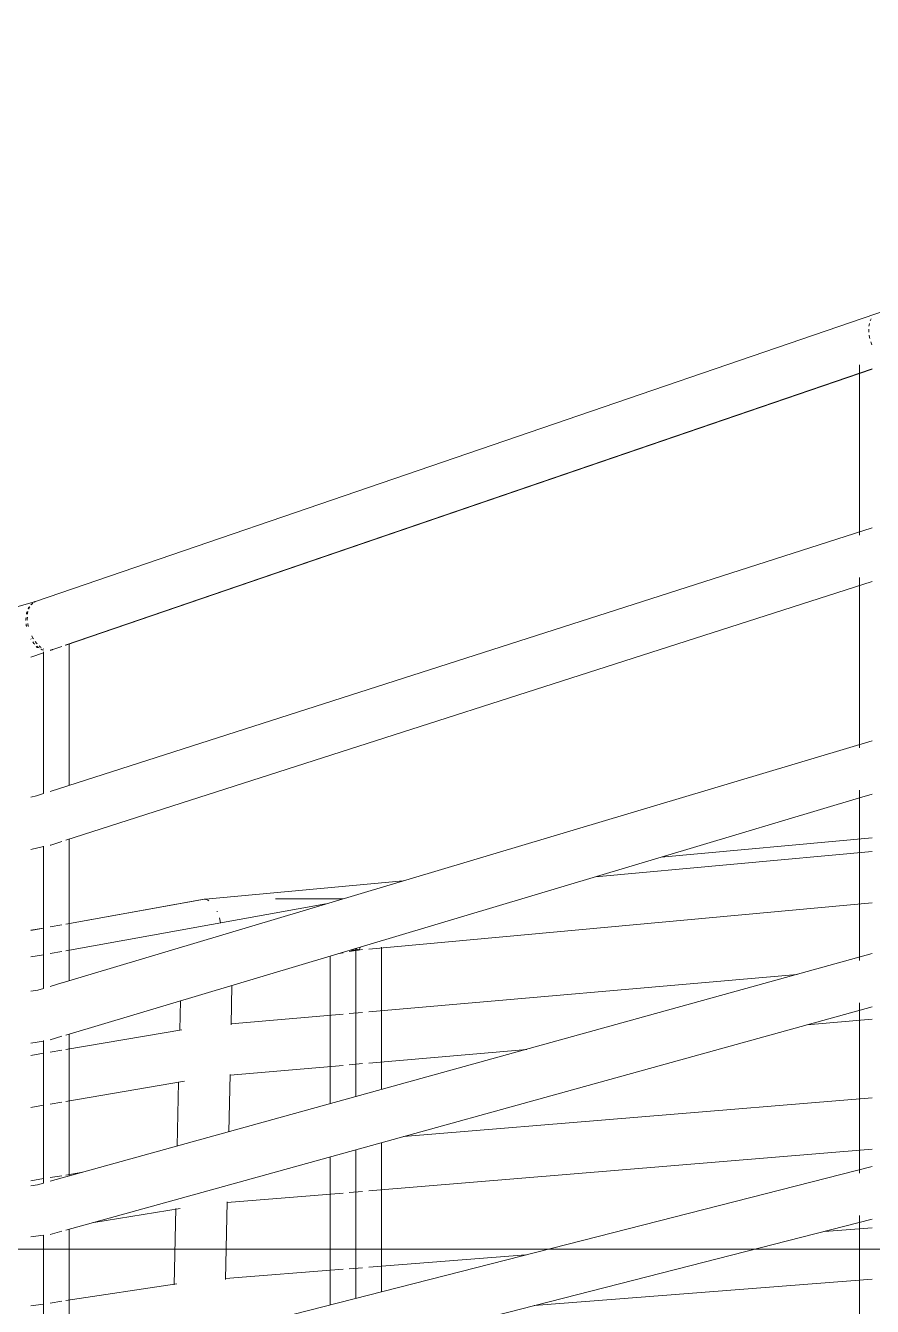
# Model space of a CAD drawing. Header units: millimetres. Extents: x 886808 to 1650903, y -1008069 to 230892.
# Drawn here: x 1019029 to 1019525, y -558334 to -557584 of the extents above; entities that cross this region are included whole.
import ezdxf
from ezdxf.xclip import XClip

# ---------------------------------------------------------------- set-up
doc = ezdxf.new("R2010")
doc.units = ezdxf.units.MM
doc.header["$XCLIPFRAME"] = 0
doc.layers.get('0').update_dxf_attribs({"lineweight": 0})
doc.layers.add('0.NETMANHNHAT-0.05', color=251, linetype='Continuous', lineweight=0)
doc.layers.add('A_Dim', color=8, linetype='Continuous', lineweight=5)

# ---------------------------------------------------------------- blocks, each defined once
blk = doc.blocks.new('A$C14C457CE')
for p, q in [((7885.77, 3466.57), (8869.92, 3129.31)), ((8380.94, 3294.91), (8381.44, 3294.08)), ((8381.44, 3294.08), (8381.55, 3293.66)), ((8381.95, 3292.16), (8382.23, 3291.09)), ((8382.23, 3291.09), (8382.25, 3290.59)), ((8382.38, 3287.6), (8382.31, 3287.06)), ((8382.33, 3288.85), (8382.38, 3287.6)), ((8380.76, 3280.11), (8380.52, 3279.61)), ((8381.16, 3281.45), (8380.76, 3280.11)), ((8381.88, 3283.85), (8381.72, 3283.32)), ((8382.06, 3285.19), (8381.88, 3283.85)), ((8852.68, 3103.66), (8380.29, 3265.55)), ((8380.29, 3265.46), (8852.2, 3103.74)), ((8387.79, 3262.98), (8387.79, 3267.98)), ((8387.79, 3262.89), (8387.79, 3262.98)), ((8387.79, 3168.18), (8387.79, 3262.89)), ((8380.29, 3172.45), (8861.31, 3018.11)), ((8387.79, 3043.65), (8387.79, 3143.3)), ((8380.29, 3140.94), (8852.2, 2989.53)), ((8868.77, 3129.66), (8870.58, 3129.03)), ((8869.92, 3129.31), (8869.97, 3129.3)), ((8869.97, 3129.3), (8869.99, 3129.29)), ((8869.99, 3129.29), (8870.14, 3129.26)), ((8870.14, 3129.26), (8870.22, 3129.24)), ((8870.22, 3129.24), (8870.25, 3129.23)), ((8870.25, 3129.23), (8870.35, 3129.2)), ((8870.35, 3129.2), (8870.58, 3129.09)), ((8870.58, 3129.09), (8870.71, 3128.99)), ((8870.58, 3129.09), (9285, 3012.9)), ((8870.58, 3129.03), (8870.71, 3128.99)), ((8870.71, 3128.99), (8870.81, 3128.89)), ((8870.81, 3128.89), (8870.86, 3128.87)), ((8871.52, 3128.29), (8871.61, 3128.27)), ((8871.61, 3128.27), (8871.65, 3128.21)), ((8871.65, 3128.21), (8871.69, 3128.19)), ((8871.69, 3128.19), (8871.79, 3128.16)), ((8871.79, 3128.16), (8872.12, 3127.9)), ((8872.12, 3127.9), (8872.22, 3127.84)), ((8872.22, 3127.84), (8872.24, 3127.81)), ((8872.03, 3127.63), (8872.1, 3127.56)), ((8872.1, 3127.56), (8872.15, 3127.44)), ((8872.24, 3127.81), (8872.3, 3127.73)), ((8872.37, 3127.71), (8872.46, 3127.64)), ((8872.46, 3127.64), (8872.61, 3127.38)), ((8872.61, 3127.38), (8872.65, 3127.32)), ((8873.34, 3126.17), (8873.84, 3125.34)), ((8873.44, 3126.23), (8873.99, 3125.5)), ((8873.84, 3125.34), (8873.95, 3124.91)), ((8873.99, 3125.5), (8874.21, 3124.93)), ((8874.35, 3123.42), (8874.63, 3122.35)), ((8874.63, 3122.35), (8874.66, 3121.85)), ((8874.8, 3123.41), (8875.16, 3122.46)), ((8875.16, 3122.46), (8875.26, 3121.79)), ((8874.28, 3115.11), (8874.12, 3114.57)), ((8874.46, 3116.45), (8874.28, 3115.11)), ((8874.78, 3118.86), (8874.71, 3118.32)), ((8874.73, 3120.11), (8874.78, 3118.86)), ((8874.92, 3115.11), (8875.44, 3115.11)), ((8875.44, 3115.11), (8875.32, 3114.61)), ((8875.51, 3116.31), (8875.44, 3115.11)), ((8875.5, 3120.03), (8875.66, 3118.91)), ((8875.66, 3118.91), (8875.62, 3118.2)), ((8870.15, 3105.95), (8869.4, 3104.88)), ((8871.54, 3105.68), (8870.88, 3104.72)), ((8871.49, 3107.87), (8871.2, 3107.45)), ((8872.09, 3109.13), (8871.49, 3107.87)), ((8872.69, 3107.37), (8872.57, 3107.19)), ((8850.19, 3021.68), (8850.19, 3104.43)), ((8859.81, 3101.13), (8854.59, 3103.01)), ((8854.59, 3102.92), (8859.81, 3101.13)), ((8859.92, 3101.12), (8859.81, 3101.13)), ((8859.96, 3101.1), (8859.92, 3101.12)), ((8860.16, 3100.98), (8859.96, 3101.1)), ((8860.52, 3100.98), (8859.96, 3101.1)), ((8860.87, 3100.86), (8860.16, 3100.98)), ((8860.38, 3100.94), (8860.23, 3101.04)), ((8860.38, 3100.94), (8861.31, 3100.58)), ((8861.31, 3100.71), (8860.52, 3100.98)), ((8865.41, 3101.65), (8865.19, 3101.52)), ((8865.19, 3016.86), (8865.19, 3099.73)), ((8865.19, 3099.24), (8872.69, 3096.66)), ((8865.34, 3100.86), (8865.21, 3100.82)), ((8865.34, 3100.86), (8865.37, 3100.85)), ((8865.72, 3100.92), (8865.37, 3100.85)), ((8866.57, 3101.38), (8865.72, 3100.92)), ((8866.02, 3100.98), (8865.9, 3100.96)), ((8866.73, 3101.33), (8866.02, 3100.98)), ((8867.02, 3102.58), (8866.66, 3102.37)), ((8866.82, 3101.37), (8866.73, 3101.33)), ((8867.87, 3103.4), (8867.02, 3102.58)), ((8868.41, 3102.38), (8867.91, 3102.11)), ((8869.19, 3103.12), (8868.41, 3102.38)), ((8868.97, 3102.44), (8868.88, 3102.4)), ((8869.64, 3103.02), (8868.97, 3102.44)), ((8869.4, 3104.88), (8869.06, 3104.55)), ((8870.88, 3104.72), (8870.42, 3104.28)), ((8854.37, 2905.98), (8380.29, 3047.74)), ((8387.79, 3014.23), (8380.29, 3016.47)), ((8387.79, 2919.02), (8387.79, 3018.84)), ((8865.19, 3016.86), (8869.35, 3015.53)), ((8869.35, 3015.53), (8872.69, 3014.77)), ((8503.91, 2979.51), (8387.79, 3014.23)), ((8503.91, 2979.51), (8380.29, 2990.85)), ((8850.19, 2907.23), (8850.19, 2990.17)), ((8854.59, 2988.76), (8861.03, 2986.69)), ((8861.03, 2986.69), (8861.31, 2986.63)), ((8865.19, 2902.75), (8865.19, 2986.07)), ((8865.19, 2985.74), (8872.69, 2984.03)), ((8542.28, 2968.03), (8380.29, 2982.9)), ((8850.19, 2875.96), (8503.91, 2979.51)), ((8770.5, 2955.05), (8654.77, 2965.67)), ((8675, 2925.74), (8380.29, 2952.78)), ((8690.08, 2955.11), (8729.56, 2955.11)), ((8852.2, 2924.8), (8699.99, 2952.15)), ((8763.56, 2947.61), (8763.7, 2947.86)), ((8768.47, 2953.97), (8769.11, 2954.43)), ((8769.11, 2954.43), (8769.21, 2954.46)), ((8769.21, 2954.6), (8769.21, 2954.46)), ((8769.21, 2954.46), (8769.24, 2954.46)), ((8769.6, 2954.57), (8770.5, 2955.05)), ((8770.32, 2954.73), (8771.17, 2954.94)), ((8770.5, 2955.05), (8771.07, 2955)), ((8771.07, 2955), (8852.2, 2940.43)), ((8852.2, 2940.38), (8771.17, 2954.94)), ((8761.69, 2941.06), (8762.27, 2943.95)), ((8762.27, 2943.95), (8762.29, 2943.99)), ((8854.59, 2940), (8861.31, 2938.79)), ((8861.31, 2938.74), (8854.59, 2939.95)), ((8865.19, 2938.09), (8872.69, 2936.75)), ((8872.69, 2936.7), (8865.19, 2938.05)), ((8667.5, 2926.82), (8667.5, 2843.47)), ((8681.21, 2925.17), (8678.62, 2925.41)), ((8680.33, 2925.68), (8679.71, 2926.94)), ((8680.87, 2925.37), (8680.33, 2925.68)), ((8682.17, 2925.68), (8680.87, 2925.37)), ((8681.16, 2925.17), (8680.87, 2925.37)), ((8682.17, 2925.68), (8681.21, 2925.17)), ((8682.46, 2926.12), (8682.17, 2925.68)), ((8682.5, 2925.77), (8682.17, 2925.68)), ((8682.5, 2926.11), (8682.5, 2925.77)), ((8682.5, 2926.11), (8682.5, 2839.31)), ((8682.6, 2925.79), (8682.5, 2925.77)), ((8682.5, 2925.11), (8682.5, 2925.77)), ((8682.88, 2925.99), (8682.6, 2925.79)), ((8380.29, 2923.08), (8861.31, 2789.74)), ((8686.38, 2924.24), (8681.21, 2925.17)), ((8682.5, 2925.11), (8685.83, 2925.11)), ((8692.32, 2923.17), (8690, 2923.59)), ((8697.5, 2921.62), (8697.5, 2835.15)), ((8861.31, 2923.17), (8854.59, 2924.37)), ((8872.69, 2921.12), (8865.19, 2922.47)), ((8675, 2889), (8424.31, 2910.88)), ((8755.49, 2881.37), (8754.99, 2904.43)), ((8861.31, 2903.91), (8854.59, 2905.92)), ((8785.57, 2878.3), (8785.19, 2895.4)), ((8868.51, 2901.75), (8865.19, 2902.75)), ((8872.69, 2901.02), (8868.51, 2901.75)), ((8380.29, 2891.97), (8852.2, 2761.16)), ((8387.79, 2794.45), (8387.79, 2894.21)), ((8686.38, 2888), (8678.62, 2888.68)), ((8418.65, 2881.33), (8380.29, 2884.68)), ((8755.48, 2881.97), (8690, 2887.69)), ((8852.2, 2866.94), (8784.26, 2878.53)), ((8850.19, 2792.82), (8850.19, 2875.96)), ((8852.2, 2875.37), (8850.19, 2875.96)), ((8861.31, 2872.64), (8854.59, 2874.65)), ((8675, 2858.96), (8582.48, 2867.03)), ((8861.31, 2865.38), (8854.59, 2866.53)), ((8865.19, 2788.67), (8865.19, 2872.12)), ((8872.69, 2870.57), (8865.19, 2871.88)), ((8686.38, 2857.96), (8678.62, 2858.64)), ((8872.69, 2863.44), (8865.19, 2864.72)), ((8756.14, 2851.88), (8690, 2857.65)), ((8756.87, 2818.69), (8756.13, 2852.31)), ((8852.2, 2836.53), (8782.8, 2848.37)), ((8787.06, 2810.33), (8786.24, 2847.78)), ((8380.29, 2838.65), (8654.61, 2815.93)), ((8861.31, 2834.97), (8854.59, 2836.12)), ((8872.69, 2833.03), (8865.19, 2834.31)), ((8380.29, 2808.55), (8675, 2784.14)), ((8667.5, 2812.35), (8667.5, 2725.05)), ((8682.5, 2808.2), (8682.5, 2721.22)), ((8380.29, 2798.4), (8861.31, 2675.56)), ((8697.5, 2804.04), (8697.5, 2717.39)), ((8842.33, 2795), (8852.2, 2793.41)), ((8854.59, 2793.02), (8861.31, 2791.94)), ((8865.19, 2791.31), (8872.69, 2790.1)), ((8678.62, 2783.84), (8686.38, 2783.19)), ((8690, 2782.89), (8757.78, 2777.28)), ((8865.19, 2788.67), (8868.88, 2787.65)), ((8868.88, 2787.65), (8872.69, 2787.17)), ((8758.76, 2732.27), (8757.77, 2777.69)), ((8387.79, 2669.89), (8387.79, 2769.67)), ((8785.22, 2773.87), (8835.87, 2765.68)), ((8788.84, 2729.06), (8787.86, 2773.8)), ((8380.29, 2767.48), (8852.2, 2646.97)), ((8408.25, 2760.34), (8380.29, 2762.53)), ((8850.19, 2678.4), (8850.19, 2761.71)), ((8854.59, 2760.49), (8861.31, 2758.63)), ((8865.19, 2674.57), (8865.19, 2758.13)), ((8865.19, 2758.12), (8872.69, 2757.2)), ((8675, 2739.42), (8582.99, 2746.63)), ((8686.38, 2738.53), (8678.62, 2739.13)), ((8758.75, 2732.85), (8690, 2738.24)), ((8578.19, 2716.94), (8380.29, 2732.46)), ((8852.2, 2719.86), (8787.32, 2729.77)), ((8861.31, 2718.47), (8854.59, 2719.49)), ((8872.69, 2716.73), (8865.19, 2717.87))]:
    blk.add_line(p, q)

msp = doc.modelspace()

# ---------------------------------------------------------------- linework, layer by layer
at = {"layer": '0.NETMANHNHAT-0.05', "transparency": 33554636}
msp.add_line((1018694.8, -558300.39), (1019869.8, -558300.39), dxfattribs=at)

# ---------------------------------------------------------------- block references
at = {"layer": 'A_Dim', "transparency": 33554483}
ref = msp.add_blockref('A$C14C457CE', (1027904.8, -561050.38), dxfattribs=dict(at, xscale=-1))
XClip(ref).set_block_clipping_path([(7946.8262406772, -441.4141993674), (10608.649371153, 4022.528169149)])

doc.saveas('drawing.dxf')
